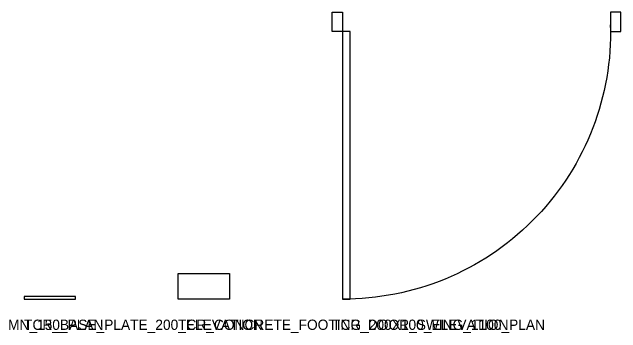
# Model space of a CAD drawing. Header units: millimetres. Extents: x 0 to 17945, y -132 to 1785.
# Drawn here: x 11710 to 14082, y -132 to 1120 of the extents above; entities that cross this region are included whole.
import ezdxf

# ---------------------------------------------------------------- set-up
doc = ezdxf.new("R2010")
doc.units = ezdxf.units.MM

# ---------------------------------------------------------------- blocks, each defined once
blk = doc.blocks.new('TCR_BASE_PLATE_200_ELEVATION')
at = {"color": 3}
blk.add_lwpolyline([(0, 0), (200, 0), (200, 10), (0, 10)], close=True, dxfattribs=at)
blk = doc.blocks.new('TCR_CONCRETE_FOOTING_200X100_ELEVATION')
blk.add_lwpolyline([(200, 100), (200, 0), (0, 0), (0, 100)], close=True)
blk = doc.blocks.new('TCR_DOOR_SWING_1100_PLAN')
at = {"layer": 'DOOR', "color": 3, "extrusion": (0, 0, -1)}
for points in [[(-40, 1044.6), (0, 1044.6), (0, 1119.6), (-40, 1119.6), (-40, 1059.6), (-40, 1059.6)], [(-1085, 1069.6), (-1085, 1059.6), (-1085, 1059.6), (-1085, 1044.6), (-1125, 1044.6), (-1125, 1119.6), (-1085, 1119.6), (-1085, 1059.6)], [(-40, 0), (-70, 0), (-70, 1044.6), (-40, 1044.6)]]:
    blk.add_lwpolyline(points, close=True, dxfattribs=at)
at = {"layer": 'DOOR-SWING', "color": 8, "extrusion": (0, 0, -1)}
blk.add_arc((-43.8, 1041.2), 1041.2, 179.8135, -89.7893, dxfattribs=at)

msp = doc.modelspace()

# ---------------------------------------------------------------- block references
for name, p in [('TCR_DOOR_SWING_1100_PLAN', (12956.6, 0)), ('TCR_CONCRETE_FOOTING_200X100_ELEVATION', (12356.6, 0)), ('TCR_BASE_PLATE_200_ELEVATION', (11756.6, 0))]:
    msp.add_blockref(name, p)

# ---------------------------------------------------------------- texts
for s, p in [('TCR_STEEL_COLUMN_150_PLAN', (11206.6, -120)), ('TCR_BASE_PLATE_200_ELEVATION', (11756.6, -120)), ('TCR_CONCRETE_FOOTING_200X100_ELEVATION', (12356.6, -120)), ('TCR_DOOR_SWING_1100_PLAN', (12956.6, -120))]:
    msp.add_text(s, height=40).set_placement(p)

doc.saveas('drawing.dxf')
